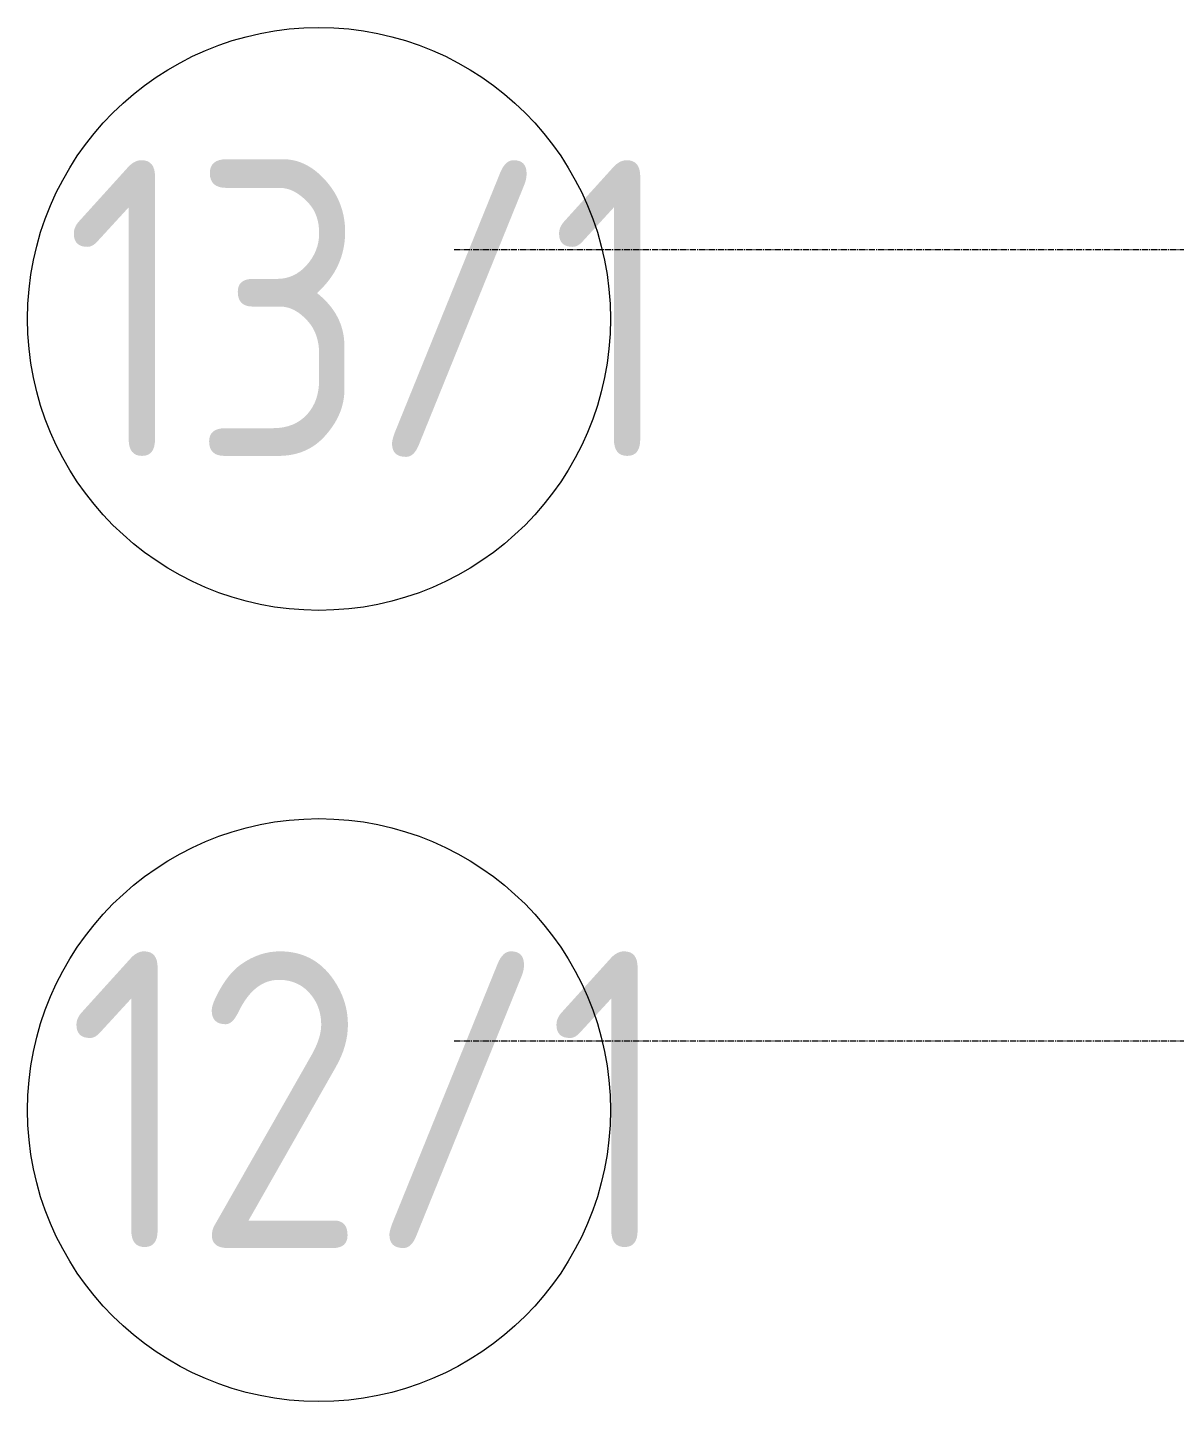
# Model space of a CAD drawing. Header units: millimetres. Extents: x -231292 to 573618, y -153144 to 564035.
# Drawn here: x 1655 to 5134, y 224173 to 228341 of the extents above; entities that cross this region are included whole.
import ezdxf
from ezdxf.enums import TextEntityAlignment as Align

# ---------------------------------------------------------------- set-up
doc = ezdxf.new("R2010")
doc.units = ezdxf.units.MM
doc.linetypes.add('CENTER2', pattern=[28.575, 19.05, -3.175, 3.175, -3.175])
doc.layers.get('0').update_dxf_attribs({"color": 250})
doc.layers.add('РД_Оси_100', color=250, linetype='Continuous', lineweight=0)
doc.styles.add('ккк', font='isocpeur.ttf', dxfattribs={"width": 0.85, "oblique": 15})

# ---------------------------------------------------------------- blocks, each defined once
blk = doc.blocks.new('A-iden')
at = {"linetype": 'Continuous', "lineweight": 5}
blk.add_circle((-0.729, -4.063), 5.894, dxfattribs=at)
at = {"color": 0, "linetype": 'Continuous', "lineweight": 20, "style": 'ккк', "width": 0.85}
blk.add_attdef('ID', text='', height=6, dxfattribs=at).set_placement((0.314, -3.853), align=Align.MIDDLE_CENTER)
blk = doc.blocks.new('оси_рен')
at = {"layer": 'РД_Оси_100', "color": 251, "linetype": 'CENTER2', "true_color": 0x636466}
for p, q in [((1225207.916, 177013.25), (1189697.958, 177013.25)), ((1225207.916, 174613.25), (1189697.958, 174613.25))]:
    blk.add_line(p, q, dxfattribs=at)
at = {"layer": 'РД_Оси_100', "color": 251, "true_color": 0x636466, "xscale": 150, "yscale": 150, "zscale": 100}
for p, values in [((1189397.958, 177413.25), {'ID': '13/1'}), ((1189397.958, 175013.25), {'ID': '12/1'})]:
    blk.add_blockref('A-iden', p, dxfattribs=at).add_auto_attribs(values)

msp = doc.modelspace()

# ---------------------------------------------------------------- block references
at = {"rotation": 359.999868838025}
msp.add_blockref('оси_рен', (-1186750.035, 50655.808), dxfattribs=at)

doc.saveas('drawing.dxf')
